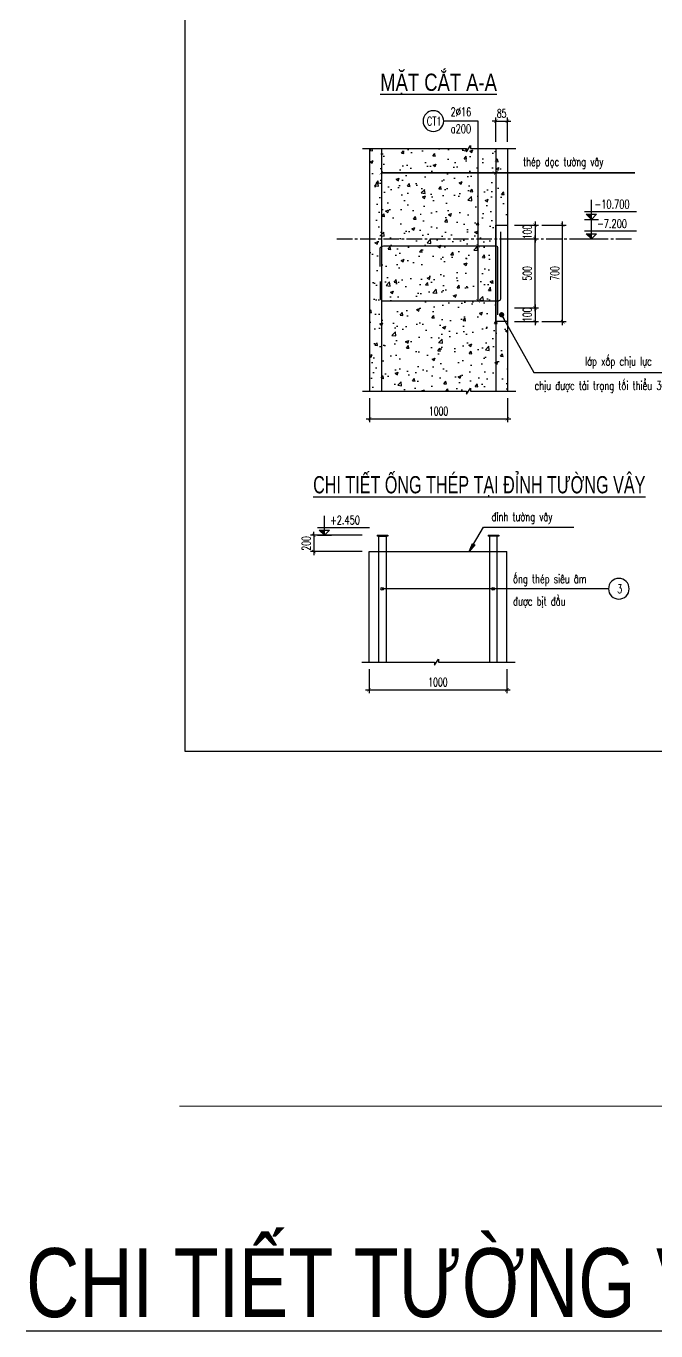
# Model space of a CAD drawing. Header units: millimetres. Extents: x -143483 to 1166745, y -1448440 to -1202244.
# Drawn here: x -143483 to -125204, y -1291914 to -1254063 of the extents above; entities that cross this region are included whole.
import ezdxf
from ezdxf.enums import TextEntityAlignment as Align

# ---------------------------------------------------------------- set-up
doc = ezdxf.new("R2010")
doc.units = ezdxf.units.MM
doc.header["$LTSCALE"] = 30
doc.header["$PDMODE"] = 3
doc.linetypes.add('CENTER2', pattern=[1.125, 0.75, -0.125, 0.125, -0.125])
doc.layers.get('0').update_dxf_attribs({"lineweight": 9})
doc.layers.get('Defpoints').update_dxf_attribs({"lineweight": 9})
for name, color, linetype in [('ccu11-Chidan', 9, 'Continuous'), ('ccu11-Cotthep', 9, 'Continuous'), ('ccu11-Dim', 8, 'Continuous'), ('ccu11-Hatch', 8, 'Continuous'), ('ccu11-Manh', 8, 'Continuous'), ('ccu11-Text', 31, 'Continuous'), ('ccu11-Thay', 7, 'Continuous'), ('ccu11-Thep', 4, 'Continuous'), ('ccu11-Truc', 13, 'CENTER2')]:
    doc.layers.add(name, color=color, linetype=linetype)
doc.styles.add('ccu11-dim', font='vnsimli.shx', dxfattribs={"width": 0.65, "bigfont": 'bigfont.shx'})
doc.styles.add('ccu11-VnAvH-B', font='VHAVANB.TTF')
doc.styles.add('ccu11-vnsimli', font='vnsimli.shx', dxfattribs={"width": 0.8, "bigfont": 'vns.shx'})
doc.styles.add('ccu11-vnsimple', font='vnsimple.shx', dxfattribs={"bigfont": 'bigfont.shx'})
doc.styles.add('ccu11_simli', font='vnsimli.shx', dxfattribs={"width": 0.8})
doc.dimstyles.new('ccu11-100', dxfattribs={"dimscale": 100, "dimtxt": 2.5, "dimasz": 1, "dimexe": 1, "dimexo": 2, "dimgap": 1, "dimtad": 1, "dimdec": 0, "dimdsep": 46, "dimtxsty": 'ccu11-dim', "dimblk": 'ARCHTICK', "dimcen": -1, "dimdle": 1, "dimclrd": 256, "dimclre": 256, "dimclrt": 3, "dimadec": 0, "dimazin": 2, "dimtfac": 0.1, "dimtdec": 0, "dimtmove": 0, "dimatfit": 1, "dimldrblk": 'ARCHTICK', "dimfxl": 0, "dimtvp": 0.833333, "dimtolj": 1, "dimtzin": 12, "dimarcsym": 0})
doc.dimstyles.new('ccu11-100x4', dxfattribs={"dimscale": 100, "dimtxt": 2.5, "dimasz": 1, "dimexe": 1, "dimexo": 2, "dimgap": 1, "dimtad": 1, "dimdec": 0, "dimlfac": 0.25, "dimdsep": 46, "dimtxsty": 'ccu11-dim', "dimblk": 'ARCHTICK', "dimcen": -1, "dimdle": 1, "dimclrd": 256, "dimclre": 256, "dimclrt": 3, "dimadec": 0, "dimazin": 2, "dimtfac": 0.1, "dimtdec": 0, "dimtmove": 0, "dimatfit": 1, "dimldrblk": 'ARCHTICK', "dimfxl": 0, "dimtvp": 0.833333, "dimtolj": 1, "dimtzin": 12, "dimarcsym": 0})

# ---------------------------------------------------------------- blocks, each defined once
blk = doc.blocks.new('_ARCHTICK')
at = {"color": 0, "linetype": 'ByBlock', "const_width": 0.15}
blk.add_lwpolyline([(-0.5, -0.5), (0.5, 0.5)], dxfattribs=at)
blk = doc.blocks.new('*D827')
at = {"layer": 'ccu11-Dim', "lineweight": -2, "transparency": 16777216}
for p, q in [((-135130, -1268834), (-135130, -1268734)), ((-133730, -1268834), (-135230, -1268834)), ((-135130, -1268834), (-135130, -1269306)), ((-133730, -1269306), (-135230, -1269306)), ((-135130, -1269306), (-135130, -1269406))]:
    blk.add_line(p, q, dxfattribs=at)
at = {"layer": 'Defpoints', "color": 0, "transparency": 16777216}
for p in [(-133530, -1268834), (-135130, -1269306), (-133530, -1269306)]:
    blk.add_point(p, dxfattribs=at)
at = {"layer": 'ccu11-Dim', "lineweight": -2, "transparency": 16777216, "xscale": 100, "yscale": 100, "zscale": 100}
for p, rotation in [((-135130, -1268834), 270), ((-135130, -1269306), 90)]:
    blk.add_blockref('_ARCHTICK', p, dxfattribs=dict(at, rotation=rotation))
at = {"layer": 'ccu11-Dim', "color": 3, "transparency": 16777216, "insert": (-135355, -1269070), "char_height": 250, "attachment_point": 5, "rotation": 90, "style": 'ccu11-dim'}
blk.add_mtext('\\A1;200', dxfattribs=at)
blk = doc.blocks.new('*D828')
at = {"layer": 'ccu11-Dim', "lineweight": -2, "transparency": 16777216}
for p, q in [((-133530, -1272717), (-133530, -1273417)), ((-129530, -1272717), (-129530, -1273417)), ((-133630, -1273317), (-129430, -1273317))]:
    blk.add_line(p, q, dxfattribs=at)
at = {"layer": 'Defpoints', "color": 0, "transparency": 16777216}
for p in [(-133530, -1272517), (-129530, -1272517), (-129530, -1273317)]:
    blk.add_point(p, dxfattribs=at)
at = {"layer": 'ccu11-Dim', "lineweight": -2, "transparency": 16777216, "xscale": 100, "yscale": 100, "zscale": 100, "rotation": 180}
blk.add_blockref('_ARCHTICK', (-133530, -1273317), dxfattribs=at)
at = {"layer": 'ccu11-Dim', "lineweight": -2, "transparency": 16777216, "xscale": 100, "yscale": 100, "zscale": 100}
blk.add_blockref('_ARCHTICK', (-129530, -1273317), dxfattribs=at)
at = {"layer": 'ccu11-Dim', "color": 3, "transparency": 16777216, "insert": (-131530, -1273092), "char_height": 250, "attachment_point": 5, "style": 'ccu11-dim'}
blk.add_mtext('\\A1;1000', dxfattribs=at)
blk = doc.blocks.new('*D836')
at = {"layer": 'ccu11-Dim', "lineweight": -2, "transparency": 16777216}
for p, q in [((-133512, -1264855), (-133512, -1265555)), ((-129512, -1264855), (-129512, -1265555)), ((-133612, -1265455), (-129412, -1265455))]:
    blk.add_line(p, q, dxfattribs=at)
at = {"layer": 'Defpoints', "color": 0, "transparency": 16777216}
for p in [(-133512, -1264655), (-129512, -1264655), (-129512, -1265455)]:
    blk.add_point(p, dxfattribs=at)
at = {"layer": 'ccu11-Dim', "lineweight": -2, "transparency": 16777216, "xscale": 100, "yscale": 100, "zscale": 100, "rotation": 180}
blk.add_blockref('_ARCHTICK', (-133512, -1265455), dxfattribs=at)
at = {"layer": 'ccu11-Dim', "lineweight": -2, "transparency": 16777216, "xscale": 100, "yscale": 100, "zscale": 100}
blk.add_blockref('_ARCHTICK', (-129512, -1265455), dxfattribs=at)
at = {"layer": 'ccu11-Dim', "color": 3, "transparency": 16777216, "insert": (-131512, -1265230), "char_height": 250, "attachment_point": 5, "style": 'ccu11-dim'}
blk.add_mtext('\\A1;1000', dxfattribs=at)
blk = doc.blocks.new('SHD')
at = {"layer": 'ccu11-Cotthep'}
blk.add_circle((300, 0), 300, dxfattribs=at)
at = {"layer": 'ccu11-Cotthep', "color": 31, "style": 'ccu11_simli', "width": 0.8}
blk.add_attdef('DK', text='', height=250, dxfattribs=at).set_placement((-101, 65), align=Align.BOTTOM_RIGHT)
blk.add_attdef('KH', text='', height=250, dxfattribs=at).set_placement((300, 0), align=Align.MIDDLE)
blk.add_attdef('KC', text='', height=250, dxfattribs=at).set_placement((-101, -142), align=Align.TOP_RIGHT)
blk = doc.blocks.new('*D837')
at = {"layer": 'ccu11-Dim', "lineweight": -2, "transparency": 16777216}
for p, q in [((-129312, -1262236), (-128612, -1262236)), ((-128712, -1262136), (-128712, -1262736)), ((-129312, -1262636), (-128612, -1262636))]:
    blk.add_line(p, q, dxfattribs=at)
at = {"layer": 'Defpoints', "color": 0, "transparency": 16777216}
for p in [(-129512, -1262236), (-129512, -1262636), (-128712, -1262636)]:
    blk.add_point(p, dxfattribs=at)
at = {"layer": 'ccu11-Dim', "lineweight": -2, "transparency": 16777216, "xscale": 100, "yscale": 100, "zscale": 100}
for p, rotation in [((-128712, -1262236), 90), ((-128712, -1262636), 270)]:
    blk.add_blockref('_ARCHTICK', p, dxfattribs=dict(at, rotation=rotation))
at = {"layer": 'ccu11-Dim', "color": 3, "transparency": 16777216, "insert": (-128937, -1262436), "char_height": 250, "attachment_point": 5, "rotation": 90, "style": 'ccu11-dim'}
blk.add_mtext('\\A1;100', dxfattribs=at)
blk = doc.blocks.new('*D838')
at = {"layer": 'ccu11-Dim', "lineweight": -2, "transparency": 16777216}
for p, q in [((-129312, -1259836), (-128612, -1259836)), ((-128712, -1259736), (-128712, -1260336)), ((-129312, -1260236), (-128612, -1260236))]:
    blk.add_line(p, q, dxfattribs=at)
at = {"layer": 'Defpoints', "color": 0, "transparency": 16777216}
for p in [(-129512, -1259836), (-129512, -1260236), (-128712, -1260236)]:
    blk.add_point(p, dxfattribs=at)
at = {"layer": 'ccu11-Dim', "lineweight": -2, "transparency": 16777216, "xscale": 100, "yscale": 100, "zscale": 100}
for p, rotation in [((-128712, -1259836), 90), ((-128712, -1260236), 270)]:
    blk.add_blockref('_ARCHTICK', p, dxfattribs=dict(at, rotation=rotation))
at = {"layer": 'ccu11-Dim', "color": 3, "transparency": 16777216, "insert": (-128937, -1260036), "char_height": 250, "attachment_point": 5, "rotation": 90, "style": 'ccu11-dim'}
blk.add_mtext('\\A1;100', dxfattribs=at)
blk = doc.blocks.new('*D839')
at = {"layer": 'ccu11-Dim', "lineweight": -2, "transparency": 16777216}
for p, q in [((-129312, -1260236), (-128612, -1260236)), ((-128712, -1262336), (-128712, -1260136)), ((-129312, -1262236), (-128612, -1262236))]:
    blk.add_line(p, q, dxfattribs=at)
at = {"layer": 'Defpoints', "color": 0, "transparency": 16777216}
for p in [(-129512, -1260236), (-128712, -1260236), (-129512, -1262236)]:
    blk.add_point(p, dxfattribs=at)
at = {"layer": 'ccu11-Dim', "lineweight": -2, "transparency": 16777216, "xscale": 100, "yscale": 100, "zscale": 100}
for p, rotation in [((-128712, -1260236), 90), ((-128712, -1262236), 270)]:
    blk.add_blockref('_ARCHTICK', p, dxfattribs=dict(at, rotation=rotation))
at = {"layer": 'ccu11-Dim', "color": 3, "transparency": 16777216, "insert": (-128937, -1261236), "char_height": 250, "attachment_point": 5, "rotation": 90, "style": 'ccu11-dim'}
blk.add_mtext('\\A1;500', dxfattribs=at)
blk = doc.blocks.new('*D840')
at = {"layer": 'ccu11-Dim', "lineweight": -2, "transparency": 16777216}
for p, q in [((-128512, -1259836), (-127812, -1259836)), ((-127912, -1262736), (-127912, -1259736)), ((-128512, -1262636), (-127812, -1262636))]:
    blk.add_line(p, q, dxfattribs=at)
at = {"layer": 'Defpoints', "color": 0, "transparency": 16777216}
for p in [(-128712, -1259836), (-127912, -1259836), (-128712, -1262636)]:
    blk.add_point(p, dxfattribs=at)
at = {"layer": 'ccu11-Dim', "lineweight": -2, "transparency": 16777216, "xscale": 100, "yscale": 100, "zscale": 100}
for p, rotation in [((-127912, -1259836), 90), ((-127912, -1262636), 270)]:
    blk.add_blockref('_ARCHTICK', p, dxfattribs=dict(at, rotation=rotation))
at = {"layer": 'ccu11-Dim', "color": 3, "transparency": 16777216, "insert": (-128137, -1261236), "char_height": 250, "attachment_point": 5, "rotation": 90, "style": 'ccu11-dim'}
blk.add_mtext('\\A1;700', dxfattribs=at)
blk = doc.blocks.new('*D846')
at = {"layer": 'ccu11-Dim', "lineweight": -2, "transparency": 16777216}
for p, q in [((-129852, -1256819), (-129952, -1256819)), ((-129852, -1257419), (-129852, -1256719)), ((-129852, -1256819), (-129512, -1256819)), ((-129512, -1257419), (-129512, -1256719)), ((-129512, -1256819), (-129412, -1256819))]:
    blk.add_line(p, q, dxfattribs=at)
at = {"layer": 'Defpoints', "color": 0, "transparency": 16777216}
for p in [(-129512, -1256819), (-129852, -1257619), (-129512, -1257619)]:
    blk.add_point(p, dxfattribs=at)
at = {"layer": 'ccu11-Dim', "lineweight": -2, "transparency": 16777216, "xscale": 100, "yscale": 100, "zscale": 100}
blk.add_blockref('_ARCHTICK', (-129852, -1256819), dxfattribs=at)
at = {"layer": 'ccu11-Dim', "lineweight": -2, "transparency": 16777216, "xscale": 100, "yscale": 100, "zscale": 100, "rotation": 180}
blk.add_blockref('_ARCHTICK', (-129512, -1256819), dxfattribs=at)
at = {"layer": 'ccu11-Dim', "color": 3, "transparency": 16777216, "insert": (-129682, -1256594), "char_height": 250, "attachment_point": 5, "style": 'ccu11-dim'}
blk.add_mtext('\\A1;85', dxfattribs=at)
blk = doc.blocks.new('ccu11-cotcaodo1')
at = {"layer": 'ccu11-Chidan'}
for p, q in [((0, 0), (0, 565)), ((-206, 230), (1309, 230)), ((-206, 0), (206, 0)), ((-150, 150), (150, 150)), ((0, 0), (-150, 150)), ((0, 0), (150, 150))]:
    blk.add_line(p, q, dxfattribs=at)
blk.add_solid([(-150, 150), (0, 150), (0, 0)], dxfattribs=at)
at = {"layer": 'ccu11-Chidan', "color": 31, "ltscale": 10, "style": 'ccu11-vnsimli', "width": 0.8}
blk.add_attdef('%%P0.000', text='', height=253, dxfattribs=at).set_placement((597, 441), align=Align.MIDDLE_CENTER)

msp = doc.modelspace()

# ---------------------------------------------------------------- hatches: boundary and pattern name
at = {"layer": 'ccu11-Hatch'}
h = msp.add_hatch(dxfattribs=at)
h.set_pattern_fill('AR-CONC', color=256, scale=5, style=0)
h.set_pattern_definition([(50, (-15874.06, -15119.6), (910.92334, -79.69543), [95.25, -1047.75]), (355, (-15874.1, -15119.6), (-176.2171, 955.2842), [76.2, -838.2029]), (100.451445, (-15798.15, -15126.2), (734.70624, 875.58876), [80.95004, -890.4512]), (46.1842, (-15874, -14865.6), (1355.3952, -210.2116), [142.875, -1571.625]), (96.63556, (-15761.1, -14883.1), (1187.0207, 1237.1306), [121.4251, -1335.678]), (351.18415, (-15874, -14865.6), (1187.0207, 1237.1306), [114.2998, -1257.2987]), (21, (-15747.06, -14929.1), (758.07196, -511.326), [95.25, -1047.75]), (326, (-15747.1, -14929.1), (309.01014, 920.9398), [76.2, -838.2]), (71.451445, (-15683.9, -14971.7), (1067.0821, 409.61384), [80.95004, -890.4497]), (37.5, (-15874.06, -15119.6), (15.44302, 422.775194), [0, -828.04, 0, -850.9, 0, -841.375]), (7.5, (-15874.06, -15119.6), (334.09831, 500.90287), [0, -485.14, 0, -808.99, 0, -320.675]), (327.5, (-16157.27, -15119.6), (677.95298, -28.64372), [0, -317.5, 0, -990.6, 0, -1314.45]), (317.5, (-16284.27, -15119.6), (740.6459, 127.13246), [0, -412.75, 0, -657.86, 0, -933.45])])
h.paths.add_polyline_path([(-129511.97, -1257618.76), (-130589.24, -1257618.76), (-130589.24, -1257531.4), (-130705.73, -1257706.13), (-130705.73, -1257618.76), (-133511.97, -1257618.76), (-133511.97, -1264654.87), (-130705.73, -1264654.87), (-130705.73, -1264742.24), (-130589.24, -1264567.51), (-130589.24, -1264654.87), (-129511.97, -1264654.87), (-129511.97, -1262635.94), (-129851.97, -1262635.94), (-129851.97, -1259835.94), (-129511.97, -1259835.94)])

# ---------------------------------------------------------------- linework, layer by layer
at = {"layer": 'ccu11-Dim'}
for q in [(-133171.97, -1258320.88), (-129851.97, -1258320.88)]:
    msp.add_line((-125812.04, -1258320.88), q, dxfattribs=at)
at = {"layer": 'ccu11-Manh'}
for points in [[(-133723.77, -1257618.76), (-130705.73, -1257618.76), (-130705.73, -1257706.13), (-130589.24, -1257531.4), (-130589.24, -1257618.76), (-129273.77, -1257618.76)], [(-133723.77, -1264654.87), (-130705.73, -1264654.87), (-130705.73, -1264742.24), (-130589.24, -1264567.51), (-130589.24, -1264654.87), (-129273.77, -1264654.87)], [(-133742.18, -1272517.41), (-131633.7, -1272517.41), (-131633.7, -1272604.78), (-131517.21, -1272430.04), (-131517.21, -1272517.41), (-129292.18, -1272517.41)]]:
    msp.add_lwpolyline(points, dxfattribs=at)
at = {"layer": 'ccu11-Manh', "linetype": 'Continuous'}
msp.add_lwpolyline([(-126580.47, -1270385.47), (-133144.86, -1270385.47)], dxfattribs=at)
at = {"layer": 'ccu11-Manh'}
for centre in [(-133144.86, -1270385.47), (-129923.07, -1270385.47)]:
    msp.add_circle(centre, 38.62, dxfattribs=at)
at = {"layer": 'ccu11-Thay', "linetype": 'Continuous'}
for p, q in [((-133511.97, -1257618.76), (-133511.97, -1264654.87)), ((-129511.97, -1257618.76), (-129511.97, -1264654.87)), ((-129851.97, -1262635.94), (-129851.97, -1259835.94)), ((-129851.97, -1259835.94), (-129511.97, -1259835.94)), ((-129511.97, -1262635.94), (-129851.97, -1262635.94))]:
    msp.add_line(p, q, dxfattribs=at)
at = {"layer": 'ccu11-Thay'}
for p, q in [((-133530.39, -1269305.83), (-129530.39, -1269305.83)), ((-133530.39, -1272517.16), (-133530.39, -1269305.83)), ((-129530.39, -1272516.41), (-129530.39, -1269305.83))]:
    msp.add_line(p, q, dxfattribs=at)
msp.add_lwpolyline([(-138866.43, -1209769.09), (-46466.43, -1209769.09), (-46466.43, -1275109.1), (-138866.43, -1275109.1)], close=True, dxfattribs=at)
msp.add_lwpolyline([(-138866.43, -1209769.09), (-46466.43, -1209769.09), (-46466.43, -1275109.1), (-138866.43, -1275109.1)], close=True, dxfattribs=at)
msp.add_lwpolyline([(-138866.43, -1209769.09), (-46466.43, -1209769.09), (-46466.43, -1275109.1), (-138866.43, -1275109.1)], close=True, dxfattribs=at)
at = {"layer": 'ccu11-Thep'}
for p, q in [((-133171.97, -1257618.76), (-133171.97, -1264654.87)), ((-129851.97, -1257618.76), (-129851.97, -1264654.87))]:
    msp.add_line(p, q, dxfattribs=at)
at = {"layer": 'ccu11-Thep', "linetype": 'ByBlock'}
for p, q in [((-133294.39, -1268833.64), (-133294.39, -1268860.04)), ((-133294.39, -1268833.64), (-132986.39, -1268833.64)), ((-132986.39, -1268833.64), (-132986.39, -1268860.04)), ((-130074.39, -1268833.64), (-130074.39, -1268860.04)), ((-130074.39, -1268833.64), (-129766.39, -1268833.64)), ((-129766.39, -1268833.64), (-129766.39, -1268860.04))]:
    msp.add_line(p, q, dxfattribs=at)
at = {"layer": 'ccu11-Thep', "linetype": 'Continuous', "lineweight": 5}
for p, q in [((-133294.39, -1268860.04), (-132986.39, -1268860.04)), ((-130074.39, -1268860.04), (-129766.39, -1268860.04))]:
    msp.add_line(p, q, dxfattribs=at)
at = {"layer": 'ccu11-Thep'}
for points in [[(-129716, -1260035.94), (-129716, -1261985.94, -0.41421356), (-129766, -1262035.94)], [(-133210.47, -1261041.09), (-133210.47, -1260535.94, -0.41421356), (-133110.47, -1260435.94), (-129847.01, -1260435.94)], [(-129847.01, -1260435.94, -0.41421356), (-129797.01, -1260485.94), (-129797.01, -1262435.94)], [(-133210.47, -1261467.93), (-133210.47, -1261935.94, 0.41421356), (-133110.47, -1262035.94), (-129766, -1262035.94)]]:
    msp.add_lwpolyline(points, format="xyb", dxfattribs=at)
for points in [[(-133250.39, -1272516.41), (-133250.39, -1268860.04), (-133030.39, -1268860.04), (-133030.39, -1272516.41)], [(-129810.39, -1272516.41), (-129810.39, -1268860.04), (-130030.39, -1268860.04), (-130030.39, -1272516.41)]]:
    msp.add_lwpolyline(points, dxfattribs=at)
at = {"layer": 'ccu11-Truc', "ltscale": 20}
msp.add_line((-134464.19, -1260235.94), (-125865.23, -1260235.94), dxfattribs=at)
at = {"layer": 'Defpoints', "color": 2}
msp.add_line((-139032.75, -1285397.81), (1029102.19, -1285397.81), dxfattribs=at)

# ---------------------------------------------------------------- block references
at = {"layer": 'ccu11-Chidan'}
ref = msp.add_blockref('ccu11-cotcaodo1', (-127075.59, -1259671.09), dxfattribs=at)
ref.add_attrib('%%P0.000', '-10.700', dxfattribs={"color": 31, "ltscale": 10, "height": 250, "style": 'ccu11-vnsimli', "width": 0.7}).set_placement((-126478.19, -1259229.88), align=Align.MIDDLE_CENTER)
ref = msp.add_blockref('ccu11-cotcaodo1', (-127075.59, -1260235.94), dxfattribs=at)
ref.add_attrib('%%P0.000', '-7.200', dxfattribs={"color": 31, "ltscale": 10, "height": 250, "style": 'ccu11-vnsimli', "width": 0.7}).set_placement((-126478.19, -1259794.74), align=Align.MIDDLE_CENTER)
ref = msp.add_blockref('ccu11-cotcaodo1', (-134824.33, -1268833.64), dxfattribs=at)
ref.add_attrib('%%P0.000', '+2.450', dxfattribs={"color": 31, "ltscale": 10, "height": 250, "style": 'ccu11-vnsimli', "width": 0.7}).set_placement((-134226.94, -1268392.43), align=Align.MIDDLE_CENTER)
at = {"layer": 'ccu11-Cotthep'}
ref = msp.add_blockref('SHD', (-131363.5, -1256819.19), dxfattribs=dict(at, xscale=-1))
ref.add_attrib('KH', 'CT1', dxfattribs={"color": 31, "height": 250, "style": 'ccu11-vnsimple', "width": 0.7}).set_placement((-131638.5, -1256819.19), align=Align.MIDDLE_CENTER)
ref.add_attrib('KC', 'a200', dxfattribs={"color": 31, "height": 250, "style": 'ccu11-vnsimple', "width": 0.7}).set_placement((-130863.5, -1256919.19), align=Align.TOP_CENTER)
ref.add_attrib('DK', '2`16', dxfattribs={"color": 31, "height": 250, "style": 'ccu11-vnsimple', "width": 0.7}).set_placement((-130863.5, -1256752.53), align=Align.BOTTOM_CENTER)
at = {"layer": 'ccu11-Thay'}
ref = msp.add_blockref('SHD', (-125980.47, -1270385.47), dxfattribs=dict(at, xscale=-1))
ref.add_attrib('KH', '3', dxfattribs={"layer": 'ccu11-Cotthep', "color": 31, "height": 250, "style": 'ccu11-vnsimple', "width": 0.7}).set_placement((-126255.47, -1270385.47), align=Align.MIDDLE_CENTER)

# ---------------------------------------------------------------- texts
at = {"layer": 'ccu11-Text', "style": 'ccu11-VnAvH-B'}
for s, width, p in [('%%UmÆt c¾t a-a', 0.8, (-131511.97, -1255942.61)), ('%%Uchi tiÕt èng thÐp t¹i ®Ønh t\xadêng v©y', 0.7, (-130330.39, -1267617.17))]:
    msp.add_text(s, height=500, dxfattribs=dict(at, width=width)).set_placement(p, align=Align.CENTER)
at = {"layer": 'ccu11-Text', "style": 'ccu11-vnsimli', "width": 0.7}
for s, height, p in [('thÐp däc t\xadêng v©y', 250.0332, (-129059.78, -1258122.31, -358959.88)), ('®Ønh t\xadêng v©y', 250, (-129976.06, -1268421.69))]:
    msp.add_text(s, height=height, dxfattribs=at).set_placement(p)
at = {"layer": 'ccu11-Text', "linetype": 'Continuous', "style": 'ccu11-vnsimli', "width": 0.7}
for s, p in [('líp xèp chÞu lùc', (-126291.56, -1263911.12)), ('chÞu ®\xadîc t\\M+181F7i träng tèi thiÓu 30 kg//m2', (-126261.58, -1264616.79))]:
    msp.add_text(s, height=250, dxfattribs=at).set_placement(p, align=Align.CENTER)
for s, p in [('èng thÐp siªu ©m', (-129348.6, -1270223.12)), ('®\xadîc bÞt ®Çu', (-129348.6, -1270873.12))]:
    msp.add_text(s, height=250, dxfattribs=at).set_placement(p)
at = {"layer": 'ccu11-Text', "color": 2, "style": 'ccu11-VnAvH-B', "width": 0.8}
msp.add_text('%%UCHI TIÕT T¦êNG V¢Y HK4 dw 1.2m', height=2000, dxfattribs=at).set_placement((-125068.22, -1291513.7), align=Align.CENTER)

# ---------------------------------------------------------------- dimensions: what is measured, and where the dimension line sits
at = {"layer": 'ccu11-Dim'}
dim = msp.add_linear_dim(base=(-129511.97, -1256819.19), p1=(-129851.97, -1257618.76), p2=(-129511.97, -1257618.76), dimstyle='ccu11-100x4', override={"dimtix": 1}, dxfattribs=at)
dim.commit()
dim.dimension.update_dxf_attribs({"geometry": '*D846', "text_midpoint": (-129681.97, -1256594.19)})
for base, p1, p2, picture, middle in [((-128711.96, -1260235.94), (-129511.97, -1259835.94), (-129511.97, -1260235.94), '*D838', (-128711.96, -1260035.94)), ((-128711.96, -1262635.94), (-129511.97, -1262235.94), (-129511.97, -1262635.94), '*D837', (-128711.96, -1262435.94))]:
    dim = msp.add_linear_dim(base=base, p1=p1, p2=p2, angle=270, dimstyle='ccu11-100x4', dxfattribs=at)
    dim.commit()
    dim.dimension.update_dxf_attribs({"geometry": picture, "text_midpoint": middle, "dimtype": 160})
for base, p1, p2, picture, middle in [((-127911.96, -1259835.94), (-128711.96, -1262635.94), (-128711.96, -1259835.94), '*D840', (-128136.96, -1261235.94)), ((-128711.96, -1260235.94), (-129511.97, -1262235.94), (-129511.97, -1260235.94), '*D839', (-128936.96, -1261235.94))]:
    dim = msp.add_linear_dim(base=base, p1=p1, p2=p2, angle=90, dimstyle='ccu11-100x4', dxfattribs=at)
    dim.commit()
    dim.dimension.update_dxf_attribs({"geometry": picture, "text_midpoint": middle})
for base, p1, p2, picture, middle in [((-129511.97, -1265454.87), (-133511.97, -1264654.87), (-129511.97, -1264654.87), '*D836', (-131511.97, -1265229.87)), ((-129530.39, -1273317.05), (-133530.39, -1272517.41), (-129530.39, -1272517.41), '*D828', (-131530.39, -1273092.05))]:
    dim = msp.add_linear_dim(base=base, p1=p1, p2=p2, dimstyle='ccu11-100x4', dxfattribs=at)
    dim.commit()
    dim.dimension.update_dxf_attribs({"geometry": picture, "text_midpoint": middle})
dim = msp.add_linear_dim(base=(-135130.25, -1269305.83), p1=(-133530.39, -1268833.64), p2=(-133530.39, -1269305.83), angle=270, text='200', dimstyle='ccu11-100x4', override={"dimtix": 1}, dxfattribs=at)
dim.commit()
dim.dimension.update_dxf_attribs({"geometry": '*D827', "text_midpoint": (-135355.25, -1269069.73)})

# ---------------------------------------------------------------- leaders
for points in [[(-130363.09, -1260435.94), (-130363.09, -1256819.19), (-131363.5, -1256819.19)], [(-130363.09, -1262035.94), (-130363.09, -1256819.19), (-131363.5, -1256819.19)], [(-133171.97, -1258320.88), (-125812.04, -1258320.88)], [(-129851.97, -1258320.88), (-125812.04, -1258320.88)]]:
    msp.add_leader(points, dimstyle='ccu11-100x4', dxfattribs=at)
at = {"layer": 'ccu11-Dim', "ltscale": 3000}
msp.add_leader([(-129681.96, -1262435.94), (-128752.17, -1264108.5), (-123471.38, -1264108.5)], dimstyle='ccu11-100x4', override={"dimasz": 1.5, "dimldrblk": 'Dot'}, dxfattribs=at)
at = {"layer": 'ccu11-Manh'}
msp.add_leader([(-130624.89, -1269305.83), (-130203.73, -1268600.75), (-127584.43, -1268600.75)], dimstyle='ccu11-100', override={"dimasz": 2.5, "dimtad": 0, "dimldrblk": 'ClosedBlank'}, dxfattribs=at)

doc.saveas('drawing.dxf')
